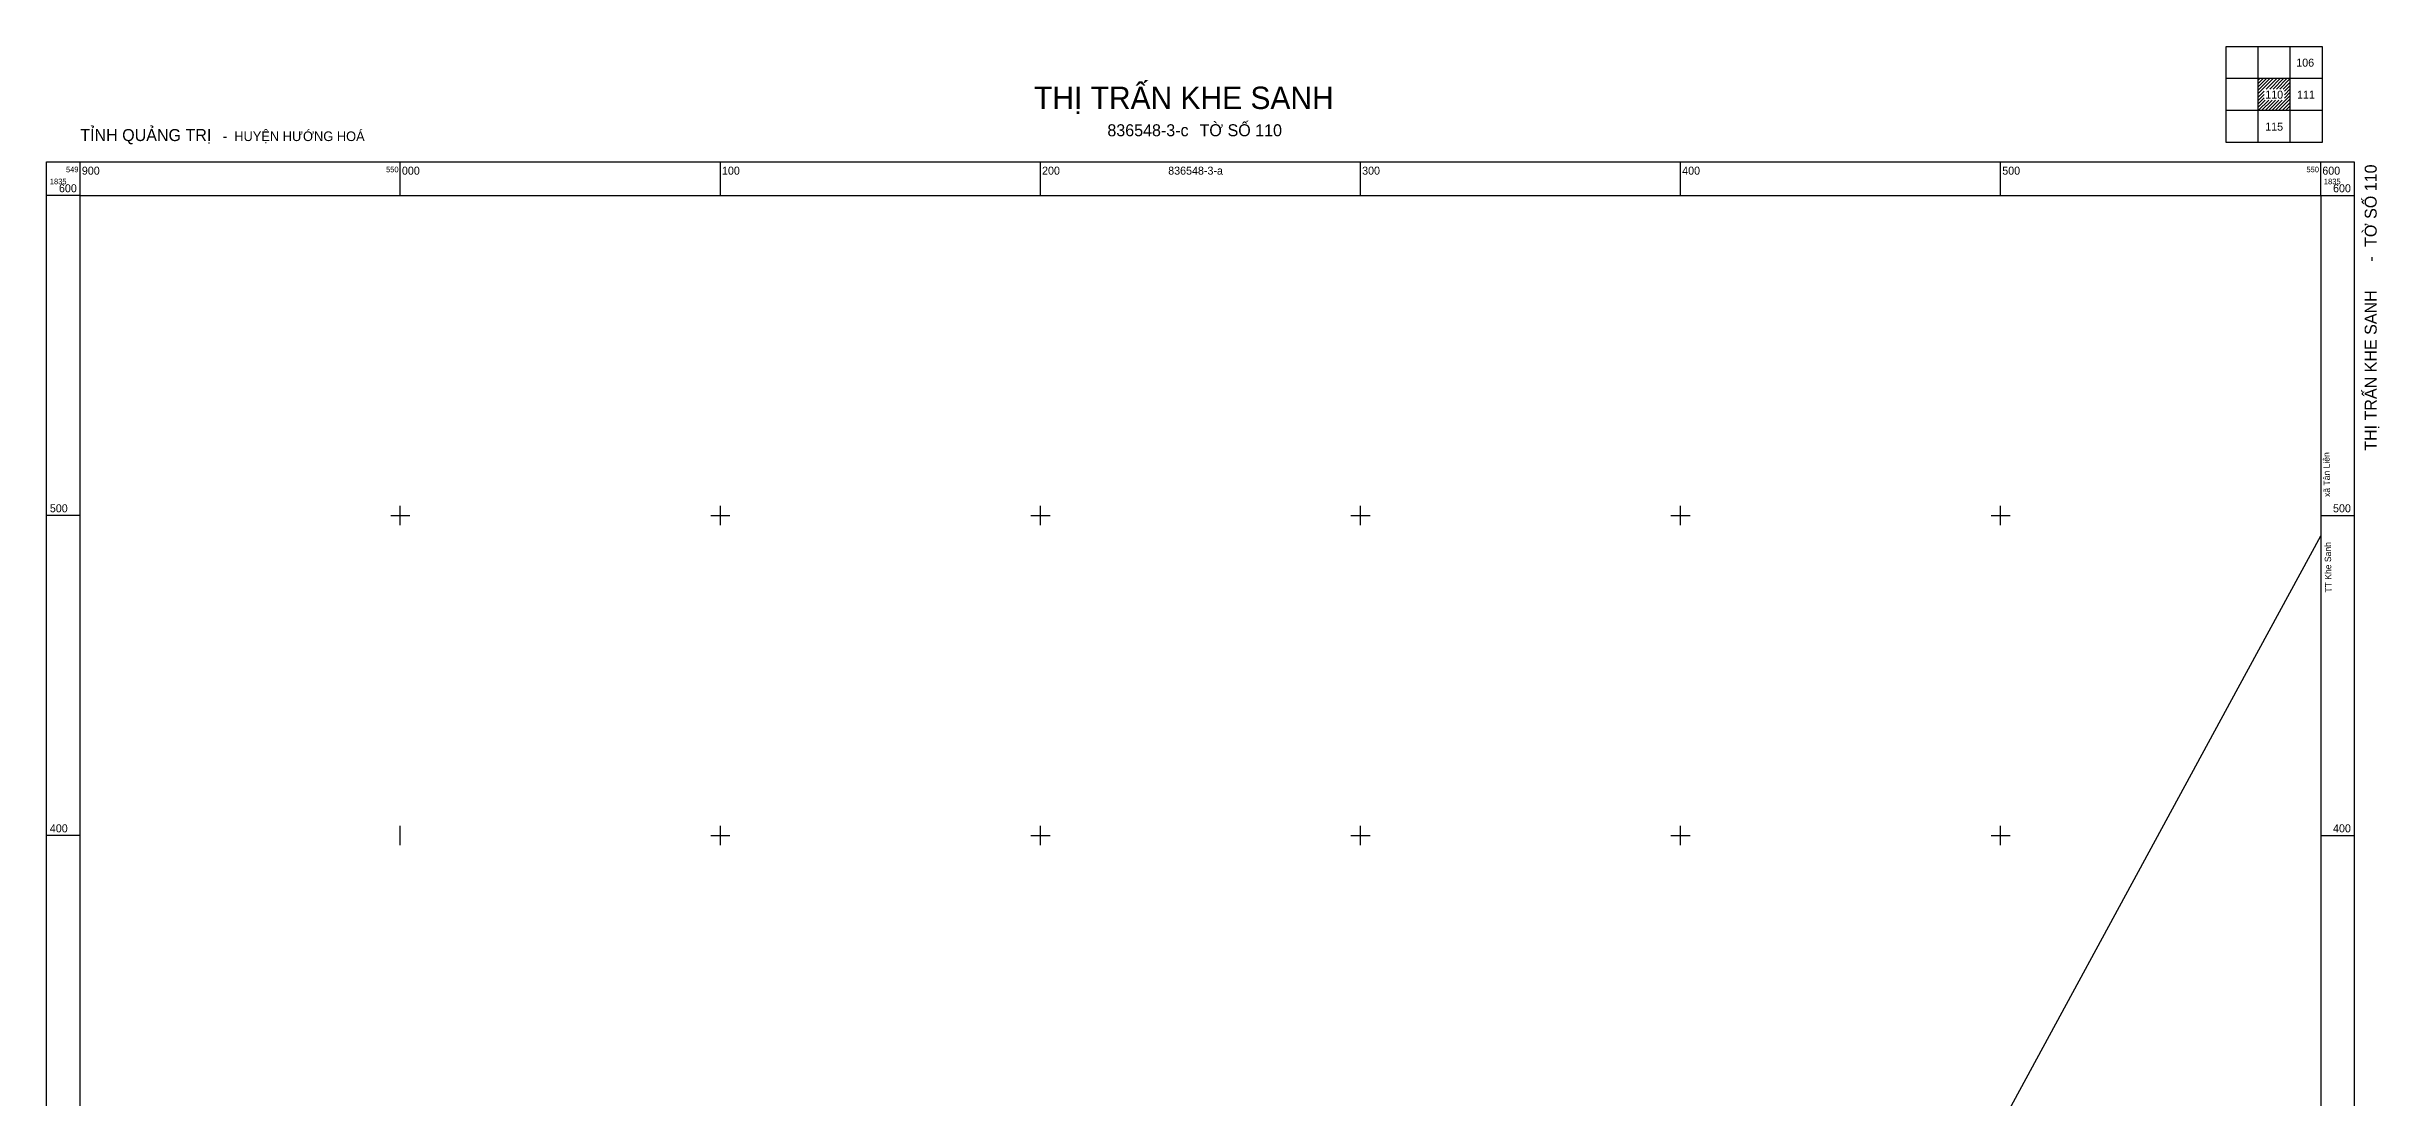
# Model space of a CAD drawing. Extents: x 549890 to 550618, y 1834759 to 1835646.
# Drawn here: x 549890 to 550618, y 1835318 to 1835646 of the extents above; entities that cross this region are included whole.
import ezdxf

# ---------------------------------------------------------------- set-up
doc = ezdxf.new("R2010")
doc.units = 0
for name, color, linetype in [('Level 28', 7, 'Continuous'), ('Level 46', 7, 'Continuous'), ('Level 63', 7, 'Continuous')]:
    doc.layers.add(name, color=color, linetype=linetype)

msp = doc.modelspace()

# ---------------------------------------------------------------- linework, layer by layer
at = {"layer": 'Level 46'}
for points in [[(550574.24, 1835446.14), (550600, 1835493.62)], [(550474.11, 1835262.59), (550480.2, 1835272.82), (550574.24, 1835446.14)]]:
    msp.add_lwpolyline(points, dxfattribs=at)
at = {"layer": 'Level 63'}
for p, q in [((550580.5, 1835636.06), (550580.94, 1835636.5)), ((550580.5, 1835635), (550582, 1835636.5)), ((550580.5, 1835633.94), (550583.06, 1835636.5)), ((550580.5, 1835632.88), (550584.12, 1835636.5)), ((550580.5, 1835631.82), (550585.18, 1835636.5)), ((550580.5, 1835630.76), (550582.34, 1835632.6)), ((550580.5, 1835629.7), (550582.34, 1835631.54)), ((550580.5, 1835628.63), (550582.34, 1835630.47)), ((550580.5, 1835627.57), (550582.68, 1835629.75)), ((550580.5, 1835626.51), (550583.74, 1835629.75)), ((550581.55, 1835626.5), (550584.8, 1835629.75)), ((550582.61, 1835626.5), (550585.86, 1835629.75)), ((550582.99, 1835633.25), (550586.24, 1835636.5)), ((550583.67, 1835626.5), (550586.92, 1835629.75)), ((550584.05, 1835633.25), (550587.3, 1835636.5)), ((550584.73, 1835626.5), (550587.98, 1835629.75)), ((550585.12, 1835633.25), (550588.37, 1835636.5)), ((550585.79, 1835626.5), (550590.5, 1835631.21)), ((550586.18, 1835633.25), (550589.43, 1835636.5)), ((550586.85, 1835626.5), (550590.5, 1835630.15)), ((550587.24, 1835633.25), (550590.49, 1835636.5)), ((550588.3, 1835633.25), (550590.5, 1835635.45)), ((550588.66, 1835632.55), (550590.5, 1835634.39)), ((550588.66, 1835631.49), (550590.5, 1835633.33)), ((550588.66, 1835630.43), (550590.5, 1835632.27)), ((550587.91, 1835626.5), (550590.5, 1835629.09)), ((550588.97, 1835626.5), (550590.5, 1835628.03)), ((550590.03, 1835626.5), (550590.5, 1835626.97))]:
    msp.add_line(p, q, dxfattribs=at)
for points in [[(550600.5, 1835616.5), (550570.5, 1835616.5), (550570.5, 1835646.5), (550600.5, 1835646.5)], [(549889.5, 1835610.5), (550610.5, 1835610.5), (550610.5, 1834889.5), (549889.5, 1834889.5)], [(549900, 1835600), (550600, 1835600), (550600, 1834900), (549900, 1834900)]]:
    msp.add_lwpolyline(points, close=True, dxfattribs=at)
for points in [[(550580.5, 1835616.5), (550580.5, 1835646.5)], [(550590.5, 1835616.5), (550590.5, 1835646.5)], [(550600.5, 1835636.5), (550570.5, 1835636.5)], [(550600.5, 1835626.5), (550570.5, 1835626.5)], [(549900, 1835600), (549900, 1835610.5)], [(550000, 1835600), (550000, 1835610.5)], [(550100, 1835600), (550100, 1835610.5)], [(550200, 1835600), (550200, 1835610.5)], [(550300, 1835600), (550300, 1835610.5)], [(550400, 1835600), (550400, 1835610.5)], [(550500, 1835600), (550500, 1835610.5)], [(550600, 1835600), (550600, 1835610.5)], [(549900, 1835600), (549889.5, 1835600)], [(550600, 1835600), (550610.5, 1835600)], [(549900, 1835500), (549889.5, 1835500)], [(549997, 1835500), (550003, 1835500)], [(550000, 1835497), (550000, 1835503)], [(550097, 1835500), (550103, 1835500)], [(550100, 1835497), (550100, 1835503)], [(550197, 1835500), (550203, 1835500)], [(550200, 1835497), (550200, 1835503)], [(550297, 1835500), (550303, 1835500)], [(550300, 1835497), (550300, 1835503)], [(550397, 1835500), (550403, 1835500)], [(550400, 1835497), (550400, 1835503)], [(550497, 1835500), (550503, 1835500)], [(550500, 1835497), (550500, 1835503)], [(550600, 1835500), (550610.5, 1835500)], [(549900, 1835400), (549889.5, 1835400)], [(550000, 1835397), (550000, 1835403)], [(550097, 1835400), (550103, 1835400)], [(550100, 1835397), (550100, 1835403)], [(550197, 1835400), (550203, 1835400)], [(550200, 1835397), (550200, 1835403)], [(550297, 1835400), (550303, 1835400)], [(550300, 1835397), (550300, 1835403)], [(550397, 1835400), (550403, 1835400)], [(550400, 1835397), (550400, 1835403)], [(550497, 1835400), (550503, 1835400)], [(550500, 1835397), (550500, 1835403)], [(550600, 1835400), (550610.5, 1835400)]]:
    msp.add_lwpolyline(points, dxfattribs=at)

# ---------------------------------------------------------------- texts
at = {"layer": 'Level 28'}
msp.add_text('TT Khe Sanh                   xã Tân Liên', height=2, rotation=90.88263, dxfattribs=at).set_placement((550603.41, 1835475.94))
at = {"layer": 'Level 63'}
for s, height, p in [('106', 2.5, (550592.36, 1835640.25)), ('THỊ TRẤN KHE SANH', 7, (550198, 1835627)), ('110', 2.5, (550582.67, 1835630.25)), ('111', 2.5, (550592.6, 1835630.25)), ('836548-3-c', 3.75, (550220.91, 1835618.5)), ('TỜ SỐ 110', 3.75, (550249.7, 1835618.5)), ('115', 2.5, (550582.66, 1835620.25)), ('TỈNH QUẢNG TRỊ', 3.75, (549900, 1835617)), ('  -  HUYỆN HƯỚNG HOÁ', 3, (549942.32, 1835617)), ('549', 1.75, (549895.54, 1835607.25)), ('900', 2.5, (549900.5, 1835606.5)), ('550', 1.75, (549995.55, 1835607.25)), ('000', 2.5, (550000.5, 1835606.5)), ('100', 2.5, (550100.5, 1835606.5)), ('200', 2.5, (550200.5, 1835606.5)), ('836548-3-a', 2.5, (550239.91, 1835606.5)), ('300', 2.5, (550300.5, 1835606.5)), ('400', 2.5, (550400.5, 1835606.5)), ('500', 2.5, (550500.5, 1835606.5)), ('550', 1.75, (550595.55, 1835607.25)), ('600', 2.5, (550600.5, 1835606.5)), ('1835', 1.75, (549890.5, 1835603.5)), ('600', 2.5, (549893.35, 1835601)), ('1835', 1.75, (550601, 1835603.5)), ('600', 2.5, (550603.85, 1835601)), ('500', 2.5, (549890.5, 1835501)), ('500', 2.5, (550603.85, 1835501)), ('400', 2.5, (549890.5, 1835401)), ('400', 2.5, (550603.85, 1835401))]:
    msp.add_text(s, height=height, dxfattribs=at).set_placement(p)
for s, p in [('TỜ SỐ 110', (550617.49, 1835583.92)), (' - ', (550617.49, 1835577.92)), ('THỊ TRẤN KHE SANH', (550617.49, 1835520.22))]:
    msp.add_text(s, height=3.75, rotation=90, dxfattribs=at).set_placement(p)

doc.saveas('drawing.dxf')
